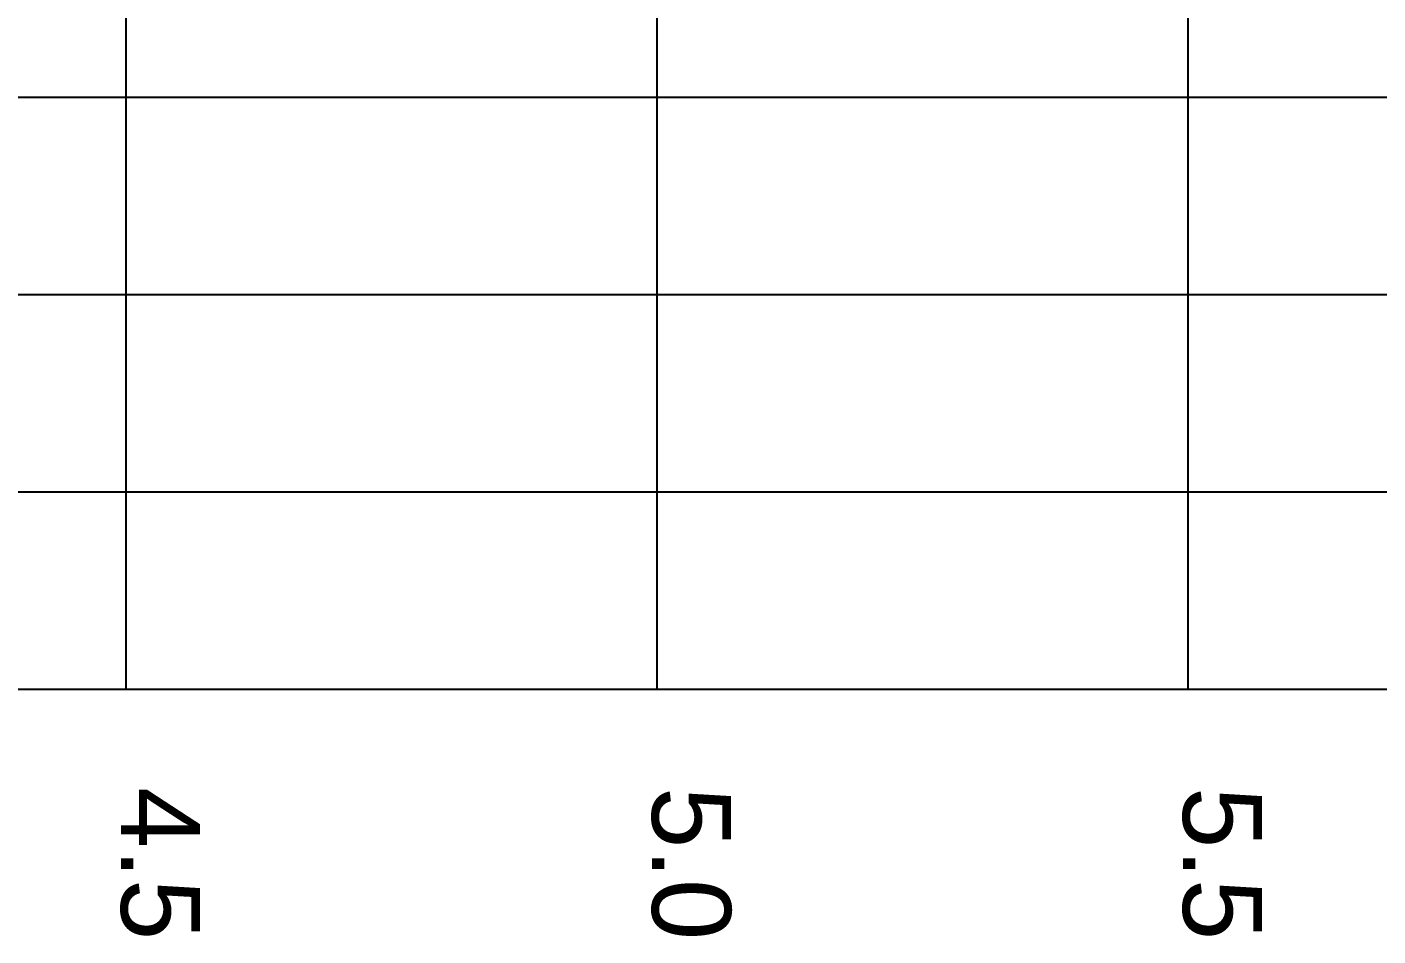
# Model space of a CAD drawing. Header units: millimetres. Extents: x 219888 to 472088, y 91183 to 209983.
# Drawn here: x 287367 to 301053, y 122919 to 132129 of the extents above; entities that cross this region are included whole.
import ezdxf

# ---------------------------------------------------------------- set-up
doc = ezdxf.new("R2010")
doc.units = ezdxf.units.MM
doc.layers.add('水线面图', color=7, linetype='Continuous')
doc.layers.add('网格线和标注', color=7, linetype='Continuous')
doc.styles.get("Standard").update_dxf_attribs({"font": 'arial.ttf', "height": 600})

msp = doc.modelspace()

# ---------------------------------------------------------------- linework, layer by layer
at = {"layer": '水线面图'}
msp.add_line((236017.754, 125419.386), (458092.724, 125419.386), dxfattribs=at)
at = {"layer": '网格线和标注'}
for p, q in [((288367.944, 141339.386), (288367.944, 125419.386)), ((293747.194, 141339.386), (293747.194, 125419.386)), ((299126.444, 141339.386), (299126.444, 125419.386))]:
    msp.add_line(p, q, dxfattribs=at)
at = {"layer": '网格线和标注', "color": 0}
for p, q in [((236017.754, 131419.386), (458092.724, 131419.386)), ((236017.754, 129419.386), (458092.724, 129419.386)), ((236017.754, 127419.386), (458092.724, 127419.386))]:
    msp.add_line(p, q, dxfattribs=at)
at = {"layer": '网格线和标注', "color": 2}
msp.add_line((236017.754, 125419.386), (458092.724, 125419.386), dxfattribs=at)

# ---------------------------------------------------------------- texts
at = {"layer": '网格线和标注'}
for s, p in [('4.5', (288319.626, 124429.033)), ('5.0', (293698.876, 124429.033)), ('5.5', (299078.126, 124429.033))]:
    msp.add_text(s, height=800, rotation=270, dxfattribs=at).set_placement(p)

doc.saveas('drawing.dxf')
